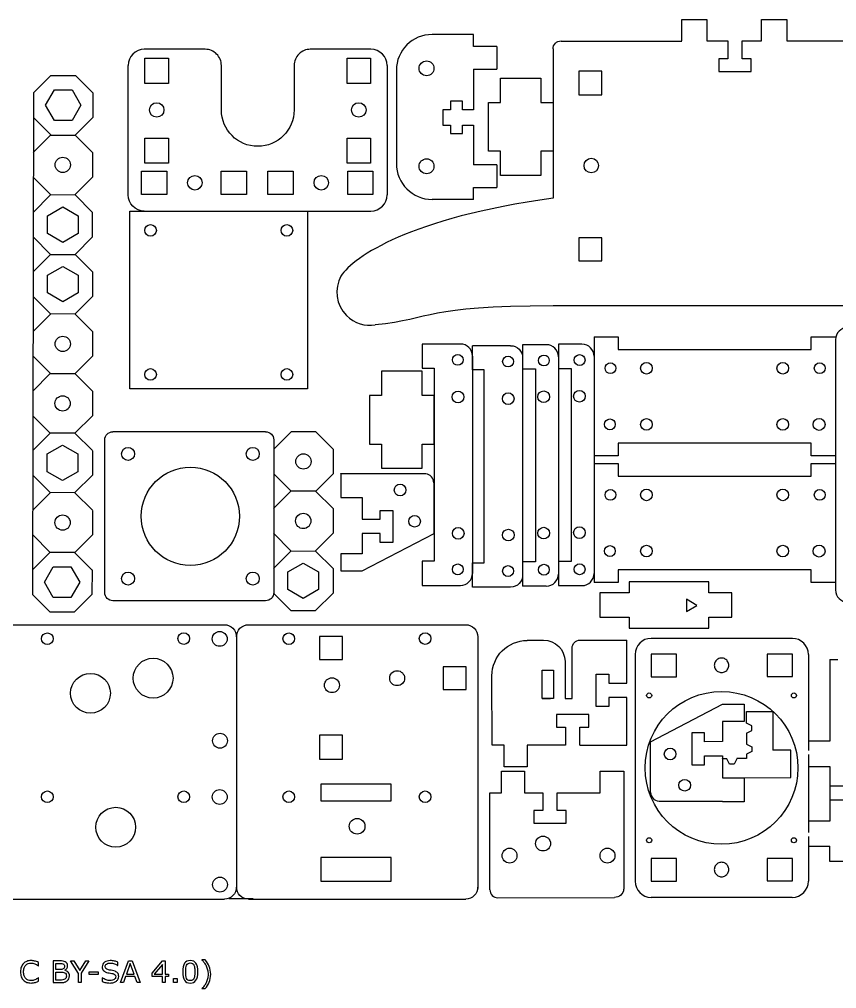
# Model space of a CAD drawing. Extents: x -419 to 481, y -215 to 497.
# Drawn here: x -187.2 to 16, y -102.9 to 138.1 of the extents above; entities that cross this region are included whole.
import ezdxf

# ---------------------------------------------------------------- set-up
doc = ezdxf.new("R2010")
doc.units = 0
doc.header["$MEASUREMENT"] = 0
doc.layers.add('LAYER_1_0', color=160, linetype='Continuous')

# ---------------------------------------------------------------- blocks, each defined once
blk = doc.blocks.new('AI9-BLK36')
at = {"layer": 'LAYER_1_0', "color": 1}
blk.add_lwpolyline([(1.400087, 3.500217), (1.400087, -3.500217), (-1.400087, -3.500217), (-1.400087, 3.500217)], close=True, dxfattribs=at)
blk = doc.blocks.new('AI9-BLK35')
at = {"layer": 'LAYER_1_0', "color": 7}
for p in [(4.045576, 8.254449), (8.499395, -1.4087)]:
    blk.add_line(p, (4.045576, -1.4087), dxfattribs=at)
for points in [[(-2.53938, 2.845649), (-1.189591, 3.5264), (-1.189591, 4.673617), (-2.533179, 5.330252), (-2.533179, 8.254449), (4.045576, 8.254449)], [(-2.533179, 2.845649), (-2.533179, 0.075792), (-1.189591, -0.580843), (-1.189591, -1.72806), (-2.53938, -2.409155)], [(-2.53938, -2.409155), (-2.53938, -3.467489), (-4.956459, -3.467489), (-4.956459, -3.499528), (-5.613094, -4.842771), (-6.760311, -4.842771), (-7.441062, -3.492982), (-8.499395, -3.492982), (-8.499395, -3.467489), (-8.499395, -8.254449), (8.499395, -8.19726), (8.499395, -1.4087)]]:
    blk.add_lwpolyline(points, dxfattribs=at)
blk = doc.blocks.new('AI9-BLK31')
at = {"layer": 'LAYER_1_0', "color": 1}
blk.add_open_spline([(12.21, 0), (12.21, 6.75), (6.75, 12.21), (0, 12.21), (-6.75, 12.21), (-12.21, 6.75), (-12.21, 0), (-12.21, -6.75), (-6.75, -12.21), (0, -12.21), (6.75, -12.21), (12.21, -6.75), (12.21, 0), (12.21, 0), (12.21, 0), (12.21, 0)], degree=3, knots=[0, 0, 0, 0, 1, 1, 1, 2, 2, 2, 3, 3, 3, 4, 4, 4, 5, 5, 5, 5], dxfattribs=at)
blk = doc.blocks.new('AI9-BLK30')
at = {"layer": 'LAYER_1_0', "color": 1}
blk.add_open_spline([(1.63, 0), (1.63, 0.9), (0.9, 1.63), (0, 1.63), (-0.9, 1.63), (-1.63, 0.9), (-1.63, 0), (-1.63, -0.9), (-0.9, -1.63), (0, -1.63), (0.9, -1.63), (1.63, -0.9), (1.63, 0), (1.63, 0), (1.63, 0), (1.63, 0)], degree=3, knots=[0, 0, 0, 0, 1, 1, 1, 2, 2, 2, 3, 3, 3, 4, 4, 4, 5, 5, 5, 5], dxfattribs=at)
blk = doc.blocks.new('AI9-BLK29')
at = {"layer": 'LAYER_1_0', "color": 1}
blk.add_open_spline([(1.62, 0), (1.62, 0.9), (0.9, 1.62), (0, 1.62), (-0.9, 1.62), (-1.62, 0.9), (-1.62, 0), (-1.62, -0.9), (-0.9, -1.62), (0, -1.62), (0.9, -1.62), (1.62, -0.9), (1.62, 0), (1.62, 0), (1.62, 0), (1.62, 0)], degree=3, knots=[0, 0, 0, 0, 1, 1, 1, 2, 2, 2, 3, 3, 3, 4, 4, 4, 5, 5, 5, 5], dxfattribs=at)
blk = doc.blocks.new('AI9-BLK28')
at = {"layer": 'LAYER_1_0', "color": 1}
blk.add_open_spline([(1.62, 0), (1.62, 0.9), (0.9, 1.62), (0, 1.62), (-0.9, 1.62), (-1.62, 0.9), (-1.62, 0), (-1.62, -0.9), (-0.9, -1.62), (0, -1.62), (0.9, -1.62), (1.62, -0.9), (1.62, 0), (1.62, 0), (1.62, 0), (1.62, 0)], degree=3, knots=[0, 0, 0, 0, 1, 1, 1, 2, 2, 2, 3, 3, 3, 4, 4, 4, 5, 5, 5, 5], dxfattribs=at)
blk = doc.blocks.new('AI9-BLK27')
at = {"layer": 'LAYER_1_0', "color": 1}
blk.add_open_spline([(1.63, 0), (1.63, 0.9), (0.9, 1.63), (0, 1.63), (-0.9, 1.63), (-1.63, 0.9), (-1.63, 0), (-1.63, -0.9), (-0.9, -1.63), (0, -1.63), (0.9, -1.63), (1.63, -0.9), (1.63, 0), (1.63, 0), (1.63, 0), (1.63, 0)], degree=3, knots=[0, 0, 0, 0, 1, 1, 1, 2, 2, 2, 3, 3, 3, 4, 4, 4, 5, 5, 5, 5], dxfattribs=at)
blk = doc.blocks.new('AI9-BLK26')
at = {"layer": 'LAYER_1_0', "color": 1}
for centre, radius in [((-16.950559, 0), 1.449868), ((16.950559, 0.000172), 1.449696)]:
    blk.add_circle(centre, radius, dxfattribs=at)
blk = doc.blocks.new('AI9-BLK25')
at = {"layer": 'LAYER_1_0', "color": 1}
blk.add_open_spline([(0.12, -0.45), (0.12, -0.14), (0.04, 0.18), (-0.12, 0.45)], degree=3, dxfattribs=at)
blk = doc.blocks.new('AI9-BLK24')
at = {"layer": 'LAYER_1_0', "color": 1}
blk.add_open_spline([(0.33, -0.33), (0.17, -0.06), (-0.06, 0.17), (-0.33, 0.33)], degree=3, dxfattribs=at)
blk = doc.blocks.new('AI9-BLK23')
at = {"layer": 'LAYER_1_0', "color": 1}
blk.add_open_spline([(0.45, -0.12), (0.18, 0.04), (-0.14, 0.12), (-0.45, 0.12)], degree=3, dxfattribs=at)
blk = doc.blocks.new('AI9-BLK22')
at = {"layer": 'LAYER_1_0', "color": 1}
blk.add_open_spline([(0.45, 0.12), (0.14, 0.12), (-0.18, 0.04), (-0.45, -0.12)], degree=3, dxfattribs=at)
blk = doc.blocks.new('AI9-BLK21')
at = {"layer": 'LAYER_1_0', "color": 1}
blk.add_open_spline([(0.33, 0.33), (0.06, 0.17), (-0.17, -0.06), (-0.33, -0.33)], degree=3, dxfattribs=at)
blk = doc.blocks.new('AI9-BLK20')
at = {"layer": 'LAYER_1_0', "color": 1}
blk.add_open_spline([(0.12, 0.45), (-0.04, 0.18), (-0.12, -0.14), (-0.12, -0.45)], degree=3, dxfattribs=at)
blk = doc.blocks.new('AI9-BLK19')
at = {"layer": 'LAYER_1_0', "color": 1}
blk.add_open_spline([(-0.12, 0.45), (-0.12, 0.14), (-0.04, -0.18), (0.12, -0.45)], degree=3, dxfattribs=at)
blk = doc.blocks.new('AI9-BLK18')
at = {"layer": 'LAYER_1_0', "color": 1}
blk.add_open_spline([(-0.33, 0.33), (-0.17, 0.06), (0.06, -0.17), (0.33, -0.33)], degree=3, dxfattribs=at)
blk = doc.blocks.new('AI9-BLK17')
at = {"layer": 'LAYER_1_0', "color": 1}
blk.add_open_spline([(-0.45, 0.12), (-0.18, -0.04), (0.14, -0.12), (0.45, -0.12)], degree=3, dxfattribs=at)
blk = doc.blocks.new('AI9-BLK16')
at = {"layer": 'LAYER_1_0', "color": 1}
blk.add_open_spline([(-0.45, -0.12), (-0.14, -0.12), (0.18, -0.04), (0.45, 0.12)], degree=3, dxfattribs=at)
blk = doc.blocks.new('AI9-BLK15')
at = {"layer": 'LAYER_1_0', "color": 1}
blk.add_open_spline([(-0.33, -0.33), (-0.06, -0.17), (0.17, 0.06), (0.33, 0.33)], degree=3, dxfattribs=at)
blk = doc.blocks.new('AI9-BLK14')
at = {"layer": 'LAYER_1_0', "color": 1}
blk.add_open_spline([(-0.12, -0.45), (0.04, -0.18), (0.12, 0.14), (0.12, 0.45)], degree=3, dxfattribs=at)
blk = doc.blocks.new('AI9-BLK13')
at = {"layer": 'LAYER_1_0', "color": 1}
blk.add_open_spline([(0.12, -0.45), (0.12, -0.14), (0.04, 0.18), (-0.12, 0.45)], degree=3, dxfattribs=at)
blk = doc.blocks.new('AI9-BLK12')
at = {"layer": 'LAYER_1_0', "color": 1}
blk.add_open_spline([(0.33, -0.33), (0.17, -0.06), (-0.06, 0.17), (-0.33, 0.33)], degree=3, dxfattribs=at)
blk = doc.blocks.new('AI9-BLK11')
at = {"layer": 'LAYER_1_0', "color": 1}
blk.add_open_spline([(0.45, -0.12), (0.18, 0.04), (-0.14, 0.12), (-0.45, 0.12)], degree=3, dxfattribs=at)
blk = doc.blocks.new('AI9-BLK10')
at = {"layer": 'LAYER_1_0', "color": 1}
blk.add_open_spline([(0.45, 0.12), (0.14, 0.12), (-0.18, 0.04), (-0.45, -0.12)], degree=3, dxfattribs=at)
blk = doc.blocks.new('AI9-BLK9')
at = {"layer": 'LAYER_1_0', "color": 1}
blk.add_open_spline([(0.33, 0.33), (0.06, 0.17), (-0.17, -0.06), (-0.33, -0.33)], degree=3, dxfattribs=at)
blk = doc.blocks.new('AI9-BLK8')
at = {"layer": 'LAYER_1_0', "color": 1}
blk.add_open_spline([(0.12, 0.45), (-0.04, 0.18), (-0.12, -0.14), (-0.12, -0.45)], degree=3, dxfattribs=at)
blk = doc.blocks.new('AI9-BLK7')
at = {"layer": 'LAYER_1_0', "color": 1}
blk.add_open_spline([(-0.12, 0.45), (-0.12, 0.14), (-0.04, -0.18), (0.12, -0.45)], degree=3, dxfattribs=at)
blk = doc.blocks.new('AI9-BLK6')
at = {"layer": 'LAYER_1_0', "color": 1}
blk.add_open_spline([(-0.33, 0.33), (-0.17, 0.06), (0.06, -0.17), (0.33, -0.33)], degree=3, dxfattribs=at)
blk = doc.blocks.new('AI9-BLK5')
at = {"layer": 'LAYER_1_0', "color": 1}
blk.add_open_spline([(-0.45, 0.12), (-0.18, -0.04), (0.14, -0.12), (0.45, -0.12)], degree=3, dxfattribs=at)
blk = doc.blocks.new('AI9-BLK4')
at = {"layer": 'LAYER_1_0', "color": 1}
blk.add_open_spline([(-0.45, -0.12), (-0.14, -0.12), (0.18, -0.04), (0.45, 0.12)], degree=3, dxfattribs=at)
blk = doc.blocks.new('AI9-BLK3')
at = {"layer": 'LAYER_1_0', "color": 1}
blk.add_open_spline([(-0.33, -0.33), (-0.06, -0.17), (0.17, 0.06), (0.33, 0.33)], degree=3, dxfattribs=at)
blk = doc.blocks.new('AI9-BLK2')
at = {"layer": 'LAYER_1_0', "color": 1}
blk.add_open_spline([(-0.12, -0.45), (0.04, -0.18), (0.12, 0.14), (0.12, 0.45)], degree=3, dxfattribs=at)
blk = doc.blocks.new('AI9-BLK1')
at = {"layer": 'LAYER_1_0', "color": 7}
for points in [[(109.41, -5.48), (107.51, -8.51), (107.51, -10.87), (106.8, -10.87), (106.8, -8.58), (104.89, -5.48), (105.68, -5.48), (107.16, -7.89), (108.64, -5.48), (109.41, -5.48)], [(122.16, -10.87), (121.4, -10.87), (120.88, -9.37), (118.55, -9.37), (118.03, -10.87), (117.3, -10.87), (119.26, -5.48), (120.21, -5.48), (122.16, -10.87)], [(120.65, -8.75), (119.71, -6.11), (118.77, -8.75), (120.65, -8.75)], [(129.22, -9.35), (128.42, -9.35), (128.42, -10.87), (127.73, -10.87), (127.73, -9.35), (125.15, -9.35), (125.15, -8.52), (127.75, -5.48), (128.42, -5.48), (128.42, -8.76), (129.22, -8.76), (129.22, -9.35)], [(127.73, -8.76), (127.73, -6.36), (125.66, -8.76), (127.73, -8.76)], [(111.73, -8.84), (109.47, -8.84), (109.47, -8.19), (111.73, -8.19), (111.73, -8.84)], [(131.35, -10.87), (130.49, -10.87), (130.49, -9.83), (131.35, -9.83), (131.35, -10.87)]]:
    blk.add_lwpolyline(points, dxfattribs=at)
for points, knots in [([(96.89, -10.48), (96.76, -10.54), (96.64, -10.59), (96.53, -10.65), (96.43, -10.7), (96.29, -10.75), (96.11, -10.8), (95.97, -10.85), (95.81, -10.89), (95.63, -10.92), (95.46, -10.95), (95.27, -10.97), (95.06, -10.97), (94.67, -10.97), (94.32, -10.91), (94, -10.8), (93.68, -10.7), (93.4, -10.52), (93.17, -10.29), (92.93, -10.06), (92.75, -9.77), (92.62, -9.42), (92.49, -9.06), (92.43, -8.65), (92.43, -8.19), (92.43, -7.74), (92.49, -7.35), (92.62, -7), (92.74, -6.65), (92.92, -6.35), (93.16, -6.11), (93.39, -5.88), (93.66, -5.7), (93.99, -5.58), (94.31, -5.45), (94.67, -5.39), (95.07, -5.39), (95.36, -5.39), (95.65, -5.43), (95.93, -5.5), (96.22, -5.57), (96.54, -5.69), (96.89, -5.86), (96.89, -5.86), (96.89, -6.71), (96.89, -6.71), (96.89, -6.71), (96.84, -6.71), (96.84, -6.71), (96.54, -6.47), (96.25, -6.29), (95.96, -6.18), (95.67, -6.06), (95.36, -6.01), (95.02, -6.01), (94.75, -6.01), (94.51, -6.05), (94.29, -6.14), (94.07, -6.23), (93.88, -6.36), (93.71, -6.55), (93.54, -6.73), (93.41, -6.96), (93.32, -7.23), (93.22, -7.51), (93.18, -7.83), (93.18, -8.19), (93.18, -8.57), (93.23, -8.89), (93.33, -9.16), (93.43, -9.44), (93.57, -9.66), (93.73, -9.83), (93.9, -10.01), (94.09, -10.14), (94.32, -10.22), (94.54, -10.31), (94.78, -10.35), (95.03, -10.35), (95.38, -10.35), (95.7, -10.29), (96, -10.18), (96.3, -10.06), (96.58, -9.88), (96.84, -9.65), (96.84, -9.65), (96.89, -9.65), (96.89, -9.65), (96.89, -9.65), (96.89, -10.48), (96.89, -10.48)], [0, 0, 0, 0, 1, 1, 1, 2, 2, 2, 3, 3, 3, 4, 4, 4, 5, 5, 5, 6, 6, 6, 7, 7, 7, 8, 8, 8, 9, 9, 9, 10, 10, 10, 11, 11, 11, 12, 12, 12, 13, 13, 13, 14, 14, 14, 15, 15, 15, 16, 16, 16, 17, 17, 17, 18, 18, 18, 19, 19, 19, 20, 20, 20, 21, 21, 21, 22, 22, 22, 23, 23, 23, 24, 24, 24, 25, 25, 25, 26, 26, 26, 27, 27, 27, 28, 28, 28, 29, 29, 29, 30, 30, 30, 30]), ([(104.58, -9.21), (104.58, -9.48), (104.53, -9.72), (104.43, -9.92), (104.33, -10.13), (104.19, -10.3), (104.02, -10.43), (103.82, -10.59), (103.6, -10.7), (103.35, -10.77), (103.11, -10.84), (102.8, -10.87), (102.43, -10.87), (102.43, -10.87), (100.51, -10.87), (100.51, -10.87), (100.51, -10.87), (100.51, -5.48), (100.51, -5.48), (100.51, -5.48), (102.11, -5.48), (102.11, -5.48), (102.5, -5.48), (102.8, -5.49), (102.99, -5.52), (103.19, -5.55), (103.38, -5.61), (103.56, -5.7), (103.75, -5.81), (103.9, -5.94), (103.99, -6.1), (104.07, -6.27), (104.12, -6.46), (104.12, -6.69), (104.12, -6.95), (104.05, -7.16), (103.92, -7.34), (103.79, -7.52), (103.62, -7.67), (103.4, -7.78), (103.4, -7.78), (103.4, -7.81), (103.4, -7.81), (103.77, -7.88), (104.06, -8.04), (104.27, -8.29), (104.48, -8.53), (104.58, -8.84), (104.58, -9.21)], [0, 0, 0, 0, 1, 1, 1, 2, 2, 2, 3, 3, 3, 4, 4, 4, 5, 5, 5, 6, 6, 6, 7, 7, 7, 8, 8, 8, 9, 9, 9, 10, 10, 10, 11, 11, 11, 12, 12, 12, 13, 13, 13, 14, 14, 14, 15, 15, 15, 16, 16, 16, 16]), ([(103.37, -6.79), (103.37, -6.66), (103.35, -6.55), (103.31, -6.46), (103.26, -6.37), (103.19, -6.3), (103.1, -6.24), (102.98, -6.18), (102.85, -6.14), (102.68, -6.12), (102.52, -6.1), (102.32, -6.1), (102.08, -6.1), (102.08, -6.1), (101.23, -6.1), (101.23, -6.1), (101.23, -6.1), (101.23, -7.65), (101.23, -7.65), (101.23, -7.65), (102.16, -7.65), (102.16, -7.65), (102.38, -7.65), (102.56, -7.64), (102.69, -7.62), (102.82, -7.59), (102.95, -7.55), (103.06, -7.47), (103.17, -7.4), (103.25, -7.31), (103.3, -7.19), (103.35, -7.08), (103.37, -6.94), (103.37, -6.79)], [0, 0, 0, 0, 1, 1, 1, 2, 2, 2, 3, 3, 3, 4, 4, 4, 5, 5, 5, 6, 6, 6, 7, 7, 7, 8, 8, 8, 9, 9, 9, 10, 10, 10, 11, 11, 11, 11]), ([(116.84, -9.34), (116.84, -9.54), (116.79, -9.75), (116.69, -9.96), (116.6, -10.16), (116.46, -10.34), (116.28, -10.48), (116.09, -10.63), (115.87, -10.75), (115.61, -10.84), (115.35, -10.93), (115.04, -10.97), (114.68, -10.97), (114.3, -10.97), (113.95, -10.93), (113.64, -10.86), (113.33, -10.79), (113.01, -10.68), (112.69, -10.54), (112.69, -10.54), (112.69, -9.65), (112.69, -9.65), (112.69, -9.65), (112.74, -9.65), (112.74, -9.65), (113.02, -9.87), (113.33, -10.05), (113.69, -10.17), (114.04, -10.29), (114.38, -10.35), (114.69, -10.35), (115.13, -10.35), (115.47, -10.27), (115.72, -10.1), (115.97, -9.94), (116.09, -9.71), (116.09, -9.44), (116.09, -9.2), (116.03, -9.02), (115.92, -8.91), (115.8, -8.8), (115.62, -8.71), (115.38, -8.64), (115.2, -8.6), (115.01, -8.56), (114.8, -8.53), (114.59, -8.49), (114.36, -8.45), (114.13, -8.41), (113.65, -8.3), (113.3, -8.13), (113.07, -7.89), (112.84, -7.64), (112.73, -7.32), (112.73, -6.93), (112.73, -6.48), (112.92, -6.11), (113.3, -5.82), (113.68, -5.53), (114.16, -5.39), (114.74, -5.39), (115.12, -5.39), (115.47, -5.43), (115.78, -5.5), (116.1, -5.57), (116.38, -5.66), (116.62, -5.77), (116.62, -5.77), (116.62, -6.61), (116.62, -6.61), (116.62, -6.61), (116.57, -6.61), (116.57, -6.61), (116.36, -6.44), (116.1, -6.3), (115.76, -6.18), (115.43, -6.07), (115.09, -6.01), (114.74, -6.01), (114.36, -6.01), (114.06, -6.09), (113.82, -6.25), (113.59, -6.41), (113.48, -6.61), (113.48, -6.86), (113.48, -7.09), (113.53, -7.26), (113.65, -7.39), (113.77, -7.52), (113.97, -7.62), (114.26, -7.68), (114.41, -7.72), (114.63, -7.76), (114.92, -7.81), (115.2, -7.85), (115.44, -7.9), (115.64, -7.95), (116.03, -8.06), (116.33, -8.22), (116.54, -8.43), (116.74, -8.65), (116.84, -8.95), (116.84, -9.34)], [0, 0, 0, 0, 1, 1, 1, 2, 2, 2, 3, 3, 3, 4, 4, 4, 5, 5, 5, 6, 6, 6, 7, 7, 7, 8, 8, 8, 9, 9, 9, 10, 10, 10, 11, 11, 11, 12, 12, 12, 13, 13, 13, 14, 14, 14, 15, 15, 15, 16, 16, 16, 17, 17, 17, 18, 18, 18, 19, 19, 19, 20, 20, 20, 21, 21, 21, 22, 22, 22, 23, 23, 23, 24, 24, 24, 25, 25, 25, 26, 26, 26, 27, 27, 27, 28, 28, 28, 29, 29, 29, 30, 30, 30, 31, 31, 31, 32, 32, 32, 33, 33, 33, 34, 34, 34, 34]), ([(136.5, -8.17), (136.5, -9.14), (136.35, -9.85), (136.04, -10.3), (135.74, -10.75), (135.27, -10.98), (134.63, -10.98), (133.99, -10.98), (133.52, -10.75), (133.22, -10.29), (132.92, -9.83), (132.77, -9.13), (132.77, -8.18), (132.77, -7.22), (132.92, -6.51), (133.22, -6.05), (133.52, -5.6), (133.99, -5.37), (134.63, -5.37), (135.28, -5.37), (135.75, -5.6), (136.05, -6.07), (136.35, -6.53), (136.5, -7.23), (136.5, -8.17)], [0, 0, 0, 0, 1, 1, 1, 2, 2, 2, 3, 3, 3, 4, 4, 4, 5, 5, 5, 6, 6, 6, 7, 7, 7, 8, 8, 8, 8]), ([(135.54, -9.82), (135.63, -9.62), (135.68, -9.39), (135.71, -9.13), (135.74, -8.86), (135.76, -8.54), (135.76, -8.17), (135.76, -7.8), (135.74, -7.48), (135.71, -7.21), (135.68, -6.94), (135.63, -6.71), (135.54, -6.53), (135.45, -6.34), (135.34, -6.2), (135.19, -6.11), (135.05, -6.01), (134.86, -5.96), (134.63, -5.96), (134.41, -5.96), (134.22, -6.01), (134.07, -6.11), (133.93, -6.2), (133.81, -6.34), (133.72, -6.53), (133.64, -6.71), (133.58, -6.94), (133.55, -7.23), (133.52, -7.52), (133.51, -7.84), (133.51, -8.18), (133.51, -8.56), (133.52, -8.87), (133.55, -9.12), (133.58, -9.38), (133.63, -9.6), (133.72, -9.81), (133.8, -9.99), (133.91, -10.14), (134.06, -10.24), (134.2, -10.34), (134.39, -10.38), (134.63, -10.38), (134.86, -10.38), (135.05, -10.34), (135.2, -10.24), (135.35, -10.15), (135.46, -10.01), (135.54, -9.82)], [0, 0, 0, 0, 1, 1, 1, 2, 2, 2, 3, 3, 3, 4, 4, 4, 5, 5, 5, 6, 6, 6, 7, 7, 7, 8, 8, 8, 9, 9, 9, 10, 10, 10, 11, 11, 11, 12, 12, 12, 13, 13, 13, 14, 14, 14, 15, 15, 15, 16, 16, 16, 16]), ([(139.7, -8.8), (139.7, -9.52), (139.58, -10.18), (139.34, -10.76), (139.1, -11.33), (138.77, -11.87), (138.34, -12.36), (138.34, -12.36), (137.51, -12.36), (137.51, -12.36), (137.51, -12.36), (137.51, -12.32), (137.51, -12.32), (137.7, -12.16), (137.89, -11.95), (138.07, -11.71), (138.26, -11.47), (138.43, -11.2), (138.57, -10.91), (138.72, -10.6), (138.84, -10.27), (138.92, -9.93), (139.01, -9.59), (139.06, -9.21), (139.06, -8.8), (139.06, -8.4), (139.01, -8.03), (138.92, -7.67), (138.83, -7.31), (138.72, -6.98), (138.57, -6.69), (138.42, -6.38), (138.25, -6.11), (138.07, -5.88), (137.9, -5.65), (137.71, -5.45), (137.51, -5.27), (137.51, -5.27), (137.51, -5.24), (137.51, -5.24), (137.51, -5.24), (138.34, -5.24), (138.34, -5.24), (138.77, -5.73), (139.1, -6.26), (139.34, -6.84), (139.58, -7.42), (139.7, -8.07), (139.7, -8.8)], [0, 0, 0, 0, 1, 1, 1, 2, 2, 2, 3, 3, 3, 4, 4, 4, 5, 5, 5, 6, 6, 6, 7, 7, 7, 8, 8, 8, 9, 9, 9, 10, 10, 10, 11, 11, 11, 12, 12, 12, 13, 13, 13, 14, 14, 14, 15, 15, 15, 16, 16, 16, 16]), ([(103.83, -9.24), (103.83, -9.02), (103.8, -8.85), (103.74, -8.73), (103.67, -8.6), (103.55, -8.49), (103.38, -8.4), (103.27, -8.34), (103.12, -8.3), (102.96, -8.28), (102.79, -8.27), (102.59, -8.26), (102.36, -8.26), (102.36, -8.26), (101.23, -8.26), (101.23, -8.26), (101.23, -8.26), (101.23, -10.25), (101.23, -10.25), (101.23, -10.25), (102.18, -10.25), (102.18, -10.25), (102.49, -10.25), (102.75, -10.24), (102.95, -10.2), (103.15, -10.17), (103.31, -10.11), (103.44, -10.03), (103.58, -9.93), (103.68, -9.83), (103.74, -9.71), (103.8, -9.59), (103.83, -9.43), (103.83, -9.24)], [0, 0, 0, 0, 1, 1, 1, 2, 2, 2, 3, 3, 3, 4, 4, 4, 5, 5, 5, 6, 6, 6, 7, 7, 7, 8, 8, 8, 9, 9, 9, 10, 10, 10, 11, 11, 11, 11])]:
    blk.add_open_spline(points, degree=3, knots=knots, dxfattribs=at)

msp = doc.modelspace()

# ---------------------------------------------------------------- linework, layer by layer
at = {"layer": 'LAYER_1_0', "color": 7}
for p, q in [((-52.52, 132.67), (-22.52, 132.67)), ((3.58, 132.7), (33.58, 132.7)), ((-68.47, 131.3), (-68.47, 125.7)), ((-95.77, 126.6), (-95.77, 94.43)), ((-93.47, 125.4), (-93.47, 102.2)), ((-183.68, 119.77), (-183.96, -4.93)), ((-179.35, 109.32), (-183.68, 113.65)), ((-68.47, 101.9), (-68.47, 96.3)), ((-179.47, 94.5), (-183.8, 98.83)), ((-183.8, 90.09), (-179.47, 94.42)), ((-179.47, 94.5), (-173.34, 94.42)), ((-74.3, 93.3), (-84.57, 93.3)), ((-115.52, 90.41), (-99.88, 90.41)), ((-179.47, 79.64), (-183.8, 83.97)), ((-183.8, 75.31), (-179.47, 79.64)), ((-179.47, 79.64), (-173.34, 79.64)), ((-179.47, 64.86), (-183.8, 69.18)), ((-183.8, 60.45), (-179.47, 64.78)), ((-173.34, 64.78), (-179.47, 64.86)), ((-44.32, 59.17), (-44.32, 29.54)), ((-77.55, 57.36), (-87.02, 57.36)), ((-65.07, 56.94), (-74.55, 56.94)), ((-47.32, 57.32), (-53.2, 57.32)), ((-179.47, 49.99), (-183.8, 54.32)), ((-74.55, 54.36), (-74.55, 0.33)), ((-62.07, 53.94), (-62.07, -0.08)), ((-53.2, 54.19), (-53.2, 0.17)), ((-44.32, 54.32), (-44.32, 0.3)), ((-183.84, 45.66), (-179.51, 49.99)), ((-179.47, 49.99), (-173.38, 49.99)), ((-115.52, 46.18), (-159.73, 46.18)), ((-179.51, 35.21), (-183.84, 39.54)), ((-179.51, 35.21), (-183.83, 30.88)), ((-173.38, 35.21), (-179.51, 35.21)), ((-173.38, 35.21), (-169.05, 30.88)), ((-125.96, 35.55), (-163.96, 35.55)), ((-123.96, 31.22), (-119.63, 35.55)), ((-113.51, 35.55), (-119.63, 35.55)), ((-113.51, 35.55), (-109.18, 31.22)), ((-169.05, 30.84), (-169.05, 24.76)), ((-44.32, 27.69), (-44.32, -1.94)), ((-183.83, 24.76), (-179.51, 20.43)), ((-169.05, 24.76), (-173.38, 20.43)), ((-119.63, 20.76), (-123.96, 25.09)), ((-109.18, 25.09), (-113.51, 20.76)), ((-183.83, 16.02), (-179.51, 20.35)), ((-173.38, 20.35), (-179.51, 20.43)), ((-173.38, 20.35), (-169.05, 16.02)), ((-124, 16.44), (-119.67, 20.76)), ((-113.55, 20.76), (-119.63, 20.76)), ((-113.55, 20.76), (-109.22, 16.44)), ((-169.05, 15.98), (-169.05, 9.9)), ((-119.67, 5.98), (-124, 10.31)), ((-109.22, 10.31), (-113.55, 5.98)), ((-183.96, 1.2), (-179.63, 5.53)), ((-173.5, 5.53), (-169.17, 1.2)), ((-124, 1.57), (-119.67, 5.9)), ((-119.67, 5.98), (-113.55, 5.9)), ((-113.55, 5.9), (-109.22, 1.57)), ((-169.09, 1.2), (-169.17, -4.93)), ((-119.67, -8.88), (-124, -4.55)), ((-109.22, -4.55), (-113.55, -8.88)), ((-56.2, -2.83), (-62.07, -2.83)), ((-119.67, -8.88), (-113.55, -8.88)), ((-47.78, -16.25), (-36.2, -16.25)), ((8.97, -19.82), (8.97, -43.67)), ((14.32, -21.1), (16.26, -21.1)), ((14.32, -21.1), (14.32, -41.4)), ((-57.18, -30.75), (-55.15, -30.75)), ((14.32, -41.4), (8.97, -41.4)), ((8.97, -44.66), (8.97, -64.07)), ((14.32, -47.69), (14.32, -61.25)), ((8.97, -65.07), (8.97, -76.2)), ((8.97, -67.5), (14.32, -67.5)), ((14.32, -71.3), (14.32, -67.5)), ((-190.25, -80.64), (-136.23, -80.64)), ((-129.03, -80.6), (-135.15, -80.6)), ((-130.23, -80.64), (-76.21, -80.64)), ((-68.22, -80.29), (-39.22, -80.2)), ((4.97, -80.2), (-30.12, -80.2)), ((4.97, -80.2), (-30.12, -80.2))]:
    msp.add_line(p, q, dxfattribs=at)
at = {"layer": 'LAYER_1_0', "color": 158}
for p, q in [((-74.3, 125.7), (-68.47, 125.7)), ((-68.47, 101.9), (-74.3, 101.9))]:
    msp.add_line(p, q, dxfattribs=at)
at = {"layer": 'LAYER_1_0', "color": 1}
for p, q in [((-109.18, 31.22), (-109.18, 25.09)), ((-97.14, 26.46), (-87.09, 26.46)), ((-109.22, 16.44), (-109.22, 10.31)), ((-109.22, 1.57), (-109.22, -4.55))]:
    msp.add_line(p, q, dxfattribs=at)
at = {"layer": 'LAYER_1_0', "color": 168}
msp.add_line((-34.12, -19.82), (-34.12, -76.2), dxfattribs=at)
at = {"layer": 'LAYER_1_0', "color": 7}
for points in [[(-22.52, 132.7), (-22.52, 138.05), (-16.27, 138.05), (-16.27, 132.7), (-11.06, 132.7), (-11.06, 128.26), (-13.28, 128.26), (-13.28, 125.13), (-5.29, 125.13), (-5.29, 128.26), (-7.51, 128.26), (-7.51, 132.7), (-2.72, 132.7), (-2.72, 138.05), (3.58, 138.05), (3.58, 132.7)], [(-74.31, 125.7), (-74.31, 115.59), (-76.99, 115.59), (-76.99, 117.69), (-79.98, 117.69), (-79.98, 115.59), (-81.88, 115.59), (-81.88, 111.79), (-79.98, 111.79), (-79.98, 109.69), (-76.99, 109.69), (-76.99, 111.79), (-74.31, 111.79), (-74.31, 101.9)], [(-183.68, 119.77), (-179.35, 124.1), (-173.22, 124.1), (-168.89, 119.77), (-168.89, 113.65), (-173.22, 109.32)], [(-54.52, 105.31), (-57.54, 105.31), (-57.54, 99.28), (-67.59, 99.28), (-67.59, 105.31), (-70.6, 105.31), (-70.6, 117.38), (-67.59, 117.38), (-67.59, 123.41)], [(-57.54, 123.41), (-57.54, 117.38), (-54.52, 117.38)], [(-183.8, 104.95), (-179.47, 109.28), (-173.34, 109.28), (-169.01, 104.95), (-169.01, 98.83), (-173.34, 94.5)], [(-173.34, 79.64), (-169.01, 83.97), (-169.01, 90.09), (-173.34, 94.42)], [(-159.73, 46.18), (-159.73, 90.41), (-115.52, 90.41), (-115.52, 46.18)], [(-173.34, 79.64), (-169.01, 75.31), (-169.01, 69.18), (-173.34, 64.86)], [(-173.34, 64.78), (-169.01, 60.45), (-169.01, 54.32), (-173.34, 49.99)], [(-44.32, 59.17), (-38.31, 59.17), (-38.31, 55.98), (9.69, 55.98), (9.69, 59.17), (15.7, 59.17)], [(-173.38, 49.99), (-169.05, 45.66), (-169.05, 39.54), (-173.38, 35.21)], [(15.7, 29.54), (9.69, 29.54), (9.69, 32.73), (-38.31, 32.73), (-38.31, 29.54), (-44.32, 29.54)], [(-44.32, 27.69), (-38.31, 27.69), (-38.31, 24.5), (9.69, 24.5), (9.69, 27.69), (15.7, 27.69)], [(-86.16, 25.07), (-107.29, 25.07), (-107.29, 25.16), (-107.29, 19.21), (-101.94, 19.21), (-101.93, 13.78), (-97.5, 13.78), (-97.5, 16), (-94.37, 16), (-94.37, 8), (-97.5, 8), (-97.5, 10.22), (-101.93, 10.22), (-101.93, 5.18), (-107.29, 5.18), (-107.29, 0.94), (-101.93, 0.94)], [(-169.05, 9.9), (-173.38, 5.57), (-179.51, 5.57), (-183.83, 9.9)], [(15.7, -1.94), (9.69, -1.94), (9.69, 1.25), (-38.31, 1.25), (-38.31, -1.94), (-44.32, -1.94)], [(-183.96, -4.93), (-179.63, -9.26), (-173.5, -9.26), (-169.17, -4.93)], [(-42.91, -10.56), (-35.62, -10.56), (-35.62, -13.32), (-15.82, -13.32), (-15.82, -10.56), (-10.04, -10.56)], [(-36.2, -30.53), (-40.63, -30.53), (-40.63, -32.75), (-43.76, -32.75), (-43.76, -24.75), (-40.63, -24.75), (-40.63, -26.98), (-36.2, -26.98), (-36.2, -16.25)], [(-47.84, -42.35), (-36.2, -42.35), (-36.2, -30.53)], [(-12.4, -32.21), (-7.04, -32.21), (-7.04, -36.46), (-12.4, -36.46), (-12.4, -41.49), (-16.83, -41.5), (-16.83, -39.27), (-19.97, -39.27), (-19.97, -47.27), (-16.83, -47.27), (-16.83, -45.05), (-12.4, -45.05), (-12.4, -50.48), (-7.04, -50.48), (-7.04, -56.43), (-12.4, -56.43), (-12.4, -56.37), (-28.16, -56.37), (-28.17, -56.35)], [(-47.84, -42.35), (-47.84, -37.92), (-45.62, -37.92), (-45.62, -34.78), (-53.62, -34.78), (-53.62, -37.92), (-51.39, -37.92), (-51.4, -42.35), (-60.99, -42.35), (-60.99, -47.71), (-66.69, -47.71), (-66.69, -42.35)], [(8.97, -47.69), (14.32, -47.69), (14.32, -52.48), (18.76, -52.49), (18.76, -50.26), (21.89, -50.26), (21.89, -58.26), (18.76, -58.26), (18.76, -56.04), (14.32, -56.04), (14.32, -61.25), (8.97, -61.25)], [(-70.22, -78.29), (-70.22, -54.18), (-67.36, -54.18), (-67.36, -48.82), (-61.61, -48.82), (-61.61, -54.18), (-57.07, -54.18), (-57.07, -58.61), (-59.29, -58.61), (-59.29, -61.75), (-51.29, -61.75), (-51.29, -58.61), (-53.51, -58.61), (-53.51, -54.18), (-42.84, -54.18), (-42.84, -48.82), (-36.89, -48.82), (-36.89, -54.18), (-36.95, -54.18), (-36.95, -78.19), (-36.97, -78.2)]]:
    msp.add_lwpolyline(points, dxfattribs=at)
at = {"layer": 'LAYER_1_0', "color": 1}
for points in [[(-155.97, 122.11), (-155.97, 128.4), (-150.12, 128.4), (-150.12, 122.11)], [(-105.72, 122.11), (-105.72, 128.4), (-99.87, 128.4), (-99.87, 122.11)], [(-48.13, 119.27), (-42.38, 119.27), (-42.38, 125.15), (-48.13, 125.15)], [(-174.08, 120.52), (-171.88, 116.71), (-174.08, 112.9), (-178.48, 112.9), (-180.68, 116.71), (-178.48, 120.52)], [(-155.98, 102.3), (-155.98, 108.56), (-150.13, 108.56), (-150.13, 102.3)], [(-105.73, 102.3), (-105.73, 108.56), (-99.88, 108.56), (-99.88, 102.3)], [(-156.8, 100.36), (-150.55, 100.36), (-150.55, 94.51), (-156.8, 94.51)], [(-136.99, 100.35), (-130.7, 100.35), (-130.7, 94.5), (-136.99, 94.5)], [(-125.38, 100.36), (-119.12, 100.36), (-119.12, 94.51), (-125.38, 94.51)], [(-105.57, 100.35), (-99.28, 100.35), (-99.28, 94.5), (-105.57, 94.5)], [(-172.59, 84.83), (-176.4, 82.63), (-180.21, 84.83), (-180.21, 89.23), (-176.4, 91.43), (-172.59, 89.23)], [(-48.13, 78), (-42.38, 78), (-42.38, 83.76), (-48.13, 83.76)], [(-180.21, 74.45), (-176.4, 76.65), (-172.59, 74.45), (-172.59, 70.05), (-176.4, 67.85), (-180.21, 70.05)], [(-180.25, 30.02), (-176.44, 32.22), (-172.63, 30.02), (-172.63, 25.62), (-176.44, 23.42), (-180.25, 25.62)], [(-112.8, -3.69), (-116.61, -5.89), (-120.42, -3.69), (-120.42, 0.71), (-116.61, 2.91), (-112.8, 0.71)], [(-178.76, -5.68), (-180.96, -1.87), (-178.76, 1.95), (-174.36, 1.95), (-172.16, -1.87), (-174.36, -5.68)], [(-106.89, -15.35), (-112.59, -15.35), (-112.59, -21.1), (-106.89, -21.1)], [(-23.84, -25.36), (-23.84, -19.76), (-30.14, -19.76), (-30.14, -25.36)], [(5.03, -25.33), (5.03, -19.73), (-1.27, -19.73), (-1.27, -25.33)], [(-76.15, -22.86), (-81.85, -22.86), (-81.85, -28.56), (-76.15, -28.56)], [(-106.89, -39.87), (-112.59, -39.87), (-112.59, -45.82), (-106.89, -45.82)], [(-94.72, -52.07), (-112.22, -52.07), (-112.22, -56.18), (-94.72, -56.18)], [(-94.72, -70.3), (-112.22, -70.3), (-112.22, -76.17), (-94.72, -76.17)], [(-23.85, -76.14), (-23.85, -70.54), (-30.15, -70.54), (-30.15, -76.14)], [(5.01, -76.12), (5.01, -70.52), (-1.29, -70.52), (-1.29, -76.12)]]:
    msp.add_lwpolyline(points, close=True, dxfattribs=at)
at = {"layer": 'LAYER_1_0', "color": 158}
msp.add_lwpolyline([(-74.3, 93.3), (-74.3, 96.3), (-68.47, 96.3)], dxfattribs=at)
at = {"layer": 'LAYER_1_0', "color": 1}
for points in [[(-87.09, 26.46), (-87.09, 32.49), (-84.08, 32.49), (-84.08, 44.56), (-87.09, 44.56), (-87.09, 50.59), (-97.14, 50.59), (-97.14, 44.56), (-100.16, 44.56), (-100.16, 32.49), (-97.14, 32.49), (-97.14, 26.46)], [(-21.35, -9.11), (-18.74, -7.61), (-21.35, -6.1), (-21.35, -9.11)]]:
    msp.add_lwpolyline(points, dxfattribs=at)
for centre, radius in [((-85.97, 125.89), 1.85), ((-153.05, 115.54), 1.8), ((-102.81, 115.54), 1.8), ((-176.4, 101.89), 1.9), ((-85.97, 101.55), 1.85), ((-45, 101.72), 1.8), ((-143.56, 97.44), 1.8), ((-112.14, 97.44), 1.8), ((-176.4, 57.38), 1.9), ((-78.19, 53.42), 1.35), ((-65.71, 53), 1.35), ((-56.79, 53.26), 1.35), ((-47.92, 53.38), 1.35), ((-154.59, 49.78), 1.45), ((-120.69, 49.78), 1.45), ((-40.24, 51.34), 1.35), ((-31.29, 51.34), 1.45), ((2.61, 51.34), 1.45), ((11.77, 51.34), 1.35), ((-47.96, 44.37), 1.45), ((-176.44, 42.6), 1.9), ((-78.14, 44.19), 1.45), ((-65.67, 43.77), 1.45), ((-56.84, 44.24), 1.45), ((-40.38, 37.37), 1.35), ((-31.29, 37.37), 1.45), ((2.61, 37.37), 1.45), ((11.63, 37.37), 1.48), ((-116.57, 28.16), 1.9), ((-92.54, 21.06), 1.45), ((-40.24, 19.86), 1.35), ((-31.29, 19.86), 1.45), ((2.61, 19.86), 1.45), ((11.77, 19.86), 1.35), ((-176.44, 12.96), 1.9), ((-116.61, 13.37), 1.9), ((-88.93, 13.29), 1.45), ((-78.1, 10.29), 1.45), ((-65.63, 9.87), 1.45), ((-56.84, 10.34), 1.45), ((-47.96, 10.47), 1.45), ((-40.38, 5.89), 1.35), ((-31.29, 5.89), 1.45), ((2.61, 5.89), 1.45), ((11.63, 5.89), 1.48), ((-78.19, 1.34), 1.35), ((-56.79, 1.25), 1.35), ((-47.92, 1.37), 1.35), ((-65.71, 0.92), 1.35), ((-180.23, -15.9), 1.45), ((-146.33, -15.86), 1.45), ((-137.38, -15.94), 1.85), ((-120.21, -15.9), 1.45), ((-86.31, -15.86), 1.45), ((-153.94, -25.71), 4.95), ((-93.27, -25.71), 1.85), ((-169.51, -29.46), 4.95), ((-109.49, -27.46), 1.85), ((-12.62, -48.01), 19), ((-30.62, -30.01), 0.625), ((5.38, -30.01), 0.625), ((-137.31, -41.27), 1.85), ((-25.4, -44.56), 1.45), ((-21.79, -52.33), 1.45), ((-180.23, -55.2), 1.45), ((-146.33, -55.2), 1.45), ((-137.38, -55.24), 1.85), ((-120.21, -55.2), 1.45), ((-86.31, -55.2), 1.45), ((-163.24, -62.76), 4.95), ((-103.22, -62.53), 1.95), ((-56.99, -66.82), 1.85), ((-30.62, -66.01), 0.625), ((5.38, -66.01), 0.625), ((-65.33, -69.82), 1.85), ((-40.98, -69.82), 1.85), ((-137.32, -77.03), 1.85)]:
    msp.add_circle(centre, radius, dxfattribs=at)
at = {"layer": 'LAYER_1_0', "color": 158}
msp.add_open_spline([(-68.47, 131.3), (-68.47, 131.3), (-74.3, 131.3), (-74.3, 131.3), (-74.3, 131.3), (-74.3, 134.3), (-74.3, 134.3), (-74.3, 134.3), (-84.57, 134.3), (-84.57, 134.3), (-89.49, 134.3), (-93.47, 130.32), (-93.47, 125.4)], degree=3, knots=[0, 0, 0, 0, 1, 1, 1, 2, 2, 2, 3, 3, 3, 4, 4, 4, 4], dxfattribs=at)
at = {"layer": 'LAYER_1_0', "color": 7}
for points in [[(-54.52, 130.7), (-54.52, 131.8), (-53.63, 132.7), (-52.52, 132.7)], [(-67.59, 123.41), (-65.16, 123.41), (-57.54, 123.41), (-57.54, 123.41)], [(-99.79, 90.41), (-97.57, 90.41), (-95.77, 92.21), (-95.77, 94.43)], [(8.97, -19.82), (8.97, -17.61), (7.18, -15.82), (4.97, -15.82)], [(-34.12, -76.2), (-34.12, -78.41), (-32.33, -80.2), (-30.12, -80.2)], [(4.97, -80.2), (7.18, -80.2), (8.97, -78.41), (8.97, -76.2)], [(-130.23, -80.64), (-131.89, -80.64), (-133.23, -79.3), (-133.23, -77.64)], [(-70.22, -78.29), (-70.22, -79.39), (-69.32, -80.29), (-68.22, -80.29)], [(-36.97, -78.2), (-36.97, -79.31), (-38.12, -80.2), (-39.22, -80.2)]]:
    msp.add_open_spline(points, degree=3, dxfattribs=at)
for points, knots in [([(-95.77, 126.6), (-95.77, 128.82), (-97.57, 130.62), (-99.79, 130.62), (-99.79, 130.62), (-114.87, 130.62), (-114.87, 130.62), (-115.93, 130.62), (-116.96, 130.2), (-117.71, 129.44), (-118.46, 128.69), (-118.89, 127.67), (-118.89, 126.6), (-118.89, 126.6), (-118.89, 115.54), (-118.89, 115.54), (-118.89, 110.55), (-122.94, 106.5), (-127.93, 106.5), (-132.93, 106.5), (-136.97, 110.55), (-136.97, 115.54), (-136.97, 115.54), (-136.97, 126.6), (-136.97, 126.6), (-136.97, 127.67), (-137.4, 128.69), (-138.15, 129.44), (-138.91, 130.2), (-139.93, 130.62), (-141, 130.62), (-141, 130.62), (-156.13, 130.62), (-156.13, 130.62), (-158.35, 130.62), (-160.15, 128.82), (-160.15, 126.6)], [0, 0, 0, 0, 1, 1, 1, 2, 2, 2, 3, 3, 3, 4, 4, 4, 5, 5, 5, 6, 6, 6, 7, 7, 7, 8, 8, 8, 9, 9, 9, 10, 10, 10, 11, 11, 11, 12, 12, 12, 12]), ([(-54.52, 130.7), (-54.52, 130.7), (-54.52, 93.6), (-54.52, 93.6), (-90.19, 88.66), (-103.96, 79.14), (-107.24, 74.26)], [0, 0, 0, 0, 1, 1, 1, 2, 2, 2, 2]), ([(-156.13, 90.41), (-158.35, 90.41), (-160.15, 92.21), (-160.15, 94.43), (-160.15, 94.43), (-160.15, 126.6), (-160.15, 126.6)], [0, 0, 0, 0, 1, 1, 1, 2, 2, 2, 2]), ([(-107.24, 74.26), (-108.97, 71.11), (-108.5, 67.09), (-105.84, 64.43), (-103.9, 62.49), (-101.23, 61.71), (-98.7, 62.11)], [0, 0, 0, 0, 1, 1, 1, 2, 2, 2, 2]), ([(79.76, 62.11), (65.09, 63.61), (67.94, 66.82), (35.58, 66.82), (35.58, 66.82), (-10.51, 66.82), (-10.51, 66.82), (-10.51, 66.82), (-11.96, 66.82), (-11.96, 66.82), (-11.96, 66.82), (-54.52, 66.82), (-54.52, 66.82), (-86.89, 66.82), (-84.03, 63.61), (-98.7, 62.11)], [0, 0, 0, 0, 1, 1, 1, 2, 2, 2, 3, 3, 3, 4, 4, 4, 5, 5, 5, 5]), ([(75.72, 58.42), (75.72, 60.08), (74.38, 61.42), (72.72, 61.42), (72.72, 61.42), (18.7, 61.42), (18.7, 61.42), (17.05, 61.42), (15.7, 60.08), (15.7, 58.42)], [0, 0, 0, 0, 1, 1, 1, 2, 2, 2, 3, 3, 3, 3]), ([(15.7, 58.42), (15.7, 58.42), (15.7, -3.79), (15.7, -3.79), (15.7, -5.44), (17.05, -6.79), (18.7, -6.79), (18.7, -6.79), (72.72, -6.79), (72.72, -6.79), (74.38, -6.79), (75.72, -5.44), (75.72, -3.79), (75.72, -3.79), (75.72, -4.17), (75.72, -4.17)], [0, 0, 0, 0, 1, 1, 1, 2, 2, 2, 3, 3, 3, 4, 4, 4, 5, 5, 5, 5]), ([(-125.96, 35.55), (-124.86, 35.55), (-123.96, 34.65), (-123.96, 33.55), (-123.96, 33.55), (-123.96, -4.45), (-123.96, -4.45), (-123.96, -5.56), (-124.86, -6.45), (-125.96, -6.45), (-125.96, -6.45), (-163.96, -6.45), (-163.96, -6.45), (-165.07, -6.45), (-165.96, -5.56), (-165.96, -4.45), (-165.96, -4.45), (-165.96, 33.55), (-165.96, 33.55), (-165.96, 34.65), (-165.07, 35.55), (-163.96, 35.55)], [0, 0, 0, 0, 1, 1, 1, 2, 2, 2, 3, 3, 3, 4, 4, 4, 5, 5, 5, 6, 6, 6, 7, 7, 7, 7]), ([(-101.93, 0.94), (-101.93, 0.94), (-84.08, 10.29), (-84.08, 10.29), (-84.08, 10.29), (-84.08, 22.82), (-84.08, 22.82), (-84.08, 22.82), (-84.16, 22.82), (-84.16, 22.82), (-84.16, 23.93), (-85.06, 25.07), (-86.16, 25.07)], [0, 0, 0, 0, 1, 1, 1, 2, 2, 2, 3, 3, 3, 4, 4, 4, 4]), ([(-10.04, -10.56), (-10.04, -10.56), (-10.04, -4.53), (-10.04, -4.53), (-10.04, -4.53), (-15.82, -4.53), (-15.82, -4.53), (-15.82, -4.53), (-15.82, -1.77), (-15.82, -1.77), (-15.82, -1.77), (-35.62, -1.77), (-35.62, -1.77), (-35.62, -1.77), (-35.62, -4.53), (-35.62, -4.53), (-35.62, -4.53), (-42.91, -4.53), (-42.91, -4.53), (-42.91, -4.53), (-42.91, -9.15), (-42.91, -10.56)], [0, 0, 0, 0, 1, 1, 1, 2, 2, 2, 3, 3, 3, 4, 4, 4, 5, 5, 5, 6, 6, 6, 7, 7, 7, 7]), ([(-190.25, -80.64), (-191.91, -80.64), (-193.25, -79.3), (-193.25, -77.64), (-193.25, -77.64), (-193.25, -15.43), (-193.25, -15.43), (-193.25, -13.78), (-191.91, -12.43), (-190.25, -12.43), (-190.25, -12.43), (-136.23, -12.43), (-136.23, -12.43), (-134.58, -12.43), (-133.23, -13.78), (-133.23, -15.43), (-133.23, -15.43), (-133.23, -78.03), (-133.23, -78.03), (-133.23, -78.03), (-133.23, -77.64), (-133.23, -77.64), (-133.23, -79.3), (-134.58, -80.64), (-136.23, -80.64)], [0, 0, 0, 0, 1, 1, 1, 2, 2, 2, 3, 3, 3, 4, 4, 4, 5, 5, 5, 6, 6, 6, 7, 7, 7, 8, 8, 8, 8]), ([(-133.23, -15.43), (-133.23, -13.78), (-131.89, -12.43), (-130.23, -12.43), (-130.23, -12.43), (-76.21, -12.43), (-76.21, -12.43), (-74.56, -12.43), (-73.21, -13.78), (-73.21, -15.43), (-73.21, -15.43), (-73.21, -78.03), (-73.21, -78.03), (-73.21, -78.03), (-73.21, -77.64), (-73.21, -77.64), (-73.21, -79.3), (-74.55, -80.64), (-76.21, -80.64)], [0, 0, 0, 0, 1, 1, 1, 2, 2, 2, 3, 3, 3, 4, 4, 4, 5, 5, 5, 6, 6, 6, 6]), ([(-66.69, -42.35), (-66.69, -42.35), (-69.62, -42.35), (-69.62, -42.35), (-69.62, -42.35), (-69.72, -25.13), (-69.72, -25.13), (-69.72, -20.27), (-65.78, -16.33), (-60.92, -16.33), (-60.92, -16.33), (-60.92, -16.25), (-60.92, -16.25), (-60.92, -16.25), (-56.87, -16.25), (-56.87, -16.25), (-56.87, -16.25), (-56.87, -16.24), (-56.87, -16.24), (-53.93, -16.24), (-51.54, -18.62), (-51.54, -21.56), (-51.54, -21.56), (-51.54, -30.79), (-51.54, -30.79), (-51.54, -30.79), (-49.78, -30.79), (-49.78, -30.79), (-49.78, -30.79), (-49.78, -18.25), (-49.78, -18.25), (-49.78, -17.14), (-48.89, -16.25), (-47.78, -16.25)], [0, 0, 0, 0, 1, 1, 1, 2, 2, 2, 3, 3, 3, 4, 4, 4, 5, 5, 5, 6, 6, 6, 7, 7, 7, 8, 8, 8, 9, 9, 9, 10, 10, 10, 11, 11, 11, 11]), ([(5.03, -15.82), (5.03, -15.82), (-30.12, -15.82), (-30.12, -15.82), (-32.33, -15.82), (-34.12, -17.61), (-34.12, -19.82)], [0, 0, 0, 0, 1, 1, 1, 2, 2, 2, 2]), ([(-28.17, -56.35), (-29.27, -56.35), (-30.17, -55.2), (-30.17, -54.1), (-30.17, -54.1), (-30.25, -54.1), (-30.25, -54.1), (-30.25, -54.1), (-30.25, -41.57), (-30.25, -41.57), (-30.25, -41.57), (-12.4, -32.21), (-12.4, -32.21)], [0, 0, 0, 0, 1, 1, 1, 2, 2, 2, 3, 3, 3, 4, 4, 4, 4]), ([(25.39, -69.23), (24.7, -70.5), (23.36, -71.3), (21.9, -71.3), (21.9, -71.3), (14.32, -71.3), (14.32, -71.3)], [0, 0, 0, 0, 1, 1, 1, 2, 2, 2, 2])]:
    msp.add_open_spline(points, degree=3, knots=knots, dxfattribs=at)
at = {"layer": 'LAYER_1_0', "color": 158}
msp.add_open_spline([(-93.47, 102.2), (-93.47, 97.28), (-89.49, 93.3), (-84.57, 93.3)], degree=3, dxfattribs=at)
at = {"layer": 'LAYER_1_0', "color": 1}
for points in [[(-87.02, 57.36), (-87.02, 57.36), (-87.02, 51.35), (-87.02, 51.35), (-87.02, 51.35), (-84.08, 51.35), (-84.08, 51.35), (-84.08, 51.35), (-84.08, 3.35), (-84.08, 3.35), (-84.08, 3.35), (-87.02, 3.35), (-87.02, 3.35), (-87.02, 3.35), (-87.02, -2.67), (-87.02, -2.67), (-87.02, -2.67), (-77.55, -2.67), (-77.55, -2.67), (-75.89, -2.67), (-74.55, -1.32), (-74.55, 0.33)], [(-62.07, -0.08), (-62.07, -1.74), (-63.41, -3.08), (-65.07, -3.08), (-65.07, -3.08), (-74.55, -3.08), (-74.55, -3.08), (-74.55, -3.08), (-74.55, 2.93), (-74.55, 2.93), (-74.55, 2.93), (-71.6, 2.93), (-71.6, 2.93), (-71.6, 2.93), (-71.6, 50.93), (-71.6, 50.93), (-71.6, 50.93), (-74.55, 50.93), (-74.55, 50.93), (-74.55, 50.93), (-74.55, 56.94), (-74.55, 56.94)], [(-53.2, 54.19), (-53.2, 55.85), (-54.54, 57.19), (-56.2, 57.19), (-56.2, 57.19), (-62.07, 57.19), (-62.07, 57.19), (-62.07, 57.19), (-62.07, 51.18), (-62.07, 51.18), (-62.07, 51.18), (-58.88, 51.18), (-58.88, 51.18), (-58.88, 51.18), (-58.88, 3.18), (-58.88, 3.18), (-58.88, 3.18), (-62.07, 3.18), (-62.07, 3.18), (-62.07, 3.18), (-62.07, -2.83), (-62.07, -2.83)], [(-53.2, 57.32), (-53.2, 57.32), (-53.2, 51.31), (-53.2, 51.31), (-53.2, 51.31), (-50, 51.31), (-50, 51.31), (-50, 51.31), (-50, 3.31), (-50, 3.31), (-50, 3.31), (-53.2, 3.31), (-53.2, 3.31), (-53.2, 3.31), (-53.2, -2.7), (-53.2, -2.7), (-53.2, -2.7), (-47.32, -2.7), (-47.32, -2.7), (-45.66, -2.7), (-44.32, -1.36), (-44.32, 0.3)]]:
    msp.add_open_spline(points, degree=3, knots=[0, 0, 0, 0, 1, 1, 1, 2, 2, 2, 3, 3, 3, 4, 4, 4, 5, 5, 5, 6, 6, 6, 7, 7, 7, 7], dxfattribs=at)
for points in [[(-74.55, 54.36), (-74.55, 56.01), (-75.89, 57.36), (-77.55, 57.36)], [(-65.07, 56.94), (-63.41, 56.94), (-62.07, 55.6), (-62.07, 53.94)], [(-44.32, 54.32), (-44.32, 55.98), (-45.66, 57.32), (-47.32, 57.32)], [(-56.2, -2.83), (-54.54, -2.83), (-53.2, -1.49), (-53.2, 0.17)]]:
    msp.add_open_spline(points, degree=3, dxfattribs=at)

# ---------------------------------------------------------------- block references
at = {"layer": 'LAYER_1_0', "color": 7}
for name, p in [('AI9-BLK26', (-137.64, 85.6)), ('AI9-BLK29', (-160.18, 30.04)), ('AI9-BLK27', (-129.18, 30.04)), ('AI9-BLK31', (-144.69, 14.53)), ('AI9-BLK28', (-160.18, -0.96)), ('AI9-BLK30', (-129.18, -0.96)), ('AI9-BLK8', (-14.3, -22.06)), ('AI9-BLK9', (-13.85, -21.28)), ('AI9-BLK10', (-13.07, -20.83)), ('AI9-BLK11', (-12.17, -20.83)), ('AI9-BLK12', (-11.39, -21.28)), ('AI9-BLK13', (-10.94, -22.06)), ('AI9-BLK36', (-55.78, -27.25)), ('AI9-BLK7', (-14.3, -22.96)), ('AI9-BLK6', (-13.85, -23.74)), ('AI9-BLK5', (-13.07, -24.19)), ('AI9-BLK4', (-12.17, -24.19)), ('AI9-BLK3', (-11.39, -23.74)), ('AI9-BLK2', (-10.94, -22.96)), ('AI9-BLK35', (-3.9, -42.23)), ('AI9-BLK1', (-279.33, -90.52)), ('AI9-BLK21', (-13.85, -72.05)), ('AI9-BLK22', (-13.07, -71.6)), ('AI9-BLK23', (-12.17, -71.6)), ('AI9-BLK24', (-11.39, -72.05)), ('AI9-BLK20', (-14.3, -72.83)), ('AI9-BLK19', (-14.3, -73.73)), ('AI9-BLK18', (-13.85, -74.51)), ('AI9-BLK15', (-11.39, -74.51)), ('AI9-BLK25', (-10.94, -72.83)), ('AI9-BLK14', (-10.94, -73.73)), ('AI9-BLK17', (-13.07, -74.96)), ('AI9-BLK16', (-12.17, -74.96))]:
    msp.add_blockref(name, p, dxfattribs=at)

doc.saveas('drawing.dxf')
